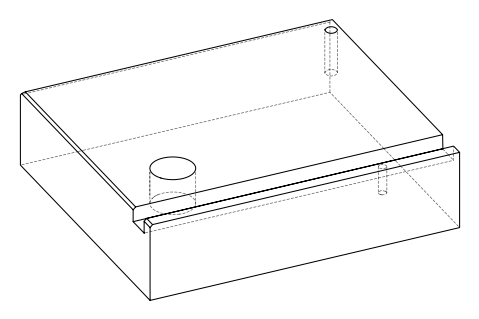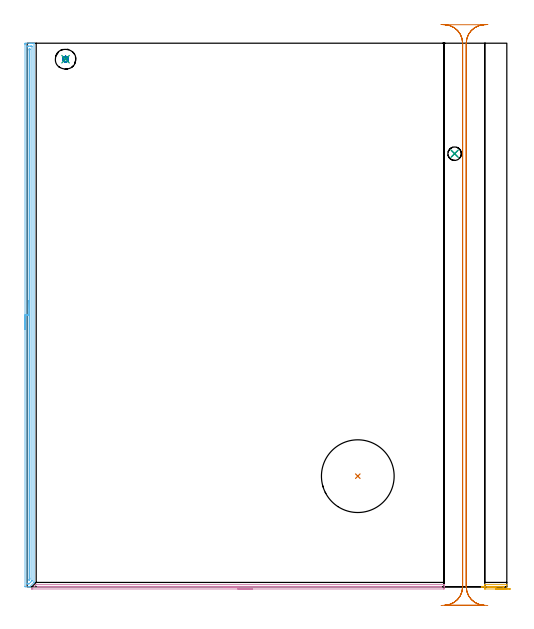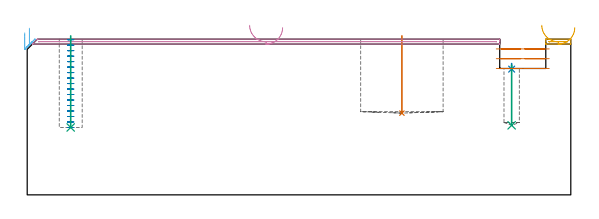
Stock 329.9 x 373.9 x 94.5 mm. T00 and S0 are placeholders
(PLAN: 9 operations, 6 tool changes, 21.3 min)
(1 INDEXABLE_INSERT_DRILL_BLIND_HOLE_FROM_SOLID | STEP1POCKET | NXT0302_038 | 0.19 min | 86982 mm3)
(2 SPOT_DRILL | STEP1POCKET_1 | NXT0321_9005460120000 | 0.03 min | 1896 mm3)
(3 DRILL_BLIND_HOLE_INTO_CENTER | STEP1POCKET_1 | NXT0301_064 | 0.15 min | 2301 mm3)
(4 AREA_MILL | FG_CHAMFER_SURFACE | UGT0205_001 | 4.65 min | 1295 mm3)
(5 AREA_MILL_1 | FG_CHAMFER_SURFACE_1 | UGT0205_001 | 0.38 min | 79 mm3)
(6 AREA_MILL_2 | FG_CHAMFER_SURFACE_2 | UGT0205_001 | 9.11 min | 7168 mm3)
(7 MILL_RECTANGULAR_SLOT | SLOT_RECTANGULAR | UGT0201_109 | Follow Part, ap 6.35, ae 75% | 5.23 min | 183756 mm3)
(8 MILL_BLIND_HOLE_FROM_SOLID_MATERIAL | STEP1POCKET_2 | NXT0201_010 | Spiral | 1.34 min | 8142 mm3)
(9 BORE_BLIND_HOLE | STEP1POCKET_2 | UGT0332_073 | 0.22 min | 0 mm3)
(TOOL NXT0302_038 | Index. Insert Drill 50mm [880-D5000L50-04] | D50 PA176 FL200 Z2)
(TOOL NXT0321_9005460120000 | NC Spot Drill, 142deg, 12mm, Carbide, Uncoated | D12 PA142 FL30 Z2)
(TOOL NXT0301_064 | Carbide Drill 9.3mm [860.1-0930-028A1-MM 2214] | D9.3 PA140 FL47 Z2)
(TOOL UGT0205_001 | Chamfer Mill 20 x 3 x 45 deg. | D20 FL50 Z2)
(TOOL UGT0201_109 | End Mill 25.4 mm | D25.4 FL25 Z2)
(TOOL NXT0201_010 | ENDMILL 10mm [2P460-1000-NA 1630] | D10 FL30 Z6)
(TOOL UGT0332_073 | 13.8 mm Rough Boring Bar | D13.8)
(OP 1 INDEXABLE_INSERT_DRILL_BLIND_HOLE_FROM_SOLID)
G17 G21 G94 G90
T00 M6
G54
G17 G0 G90 X227.4 Y76.1 S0 M3
G43 Z104.5 H1
G94 G81 G98 Z49.6 F250. R96.5
G80
M5
M2
(OP 2 SPOT_DRILL)
G17 G21 G94 G90
T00 M6
G54
G17 G0 G90 X294. Y297.9 S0 M3
G43 Z104.5 H0
G94 G81 G98 Z76.3 F250. R79.7
G80
M5
M2
(OP 3 DRILL_BLIND_HOLE_INTO_CENTER)
G17 G21 G94 G90
T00 M6
G54
G17 G0 G90 X294. Y297.9 S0 M3
G43 Z104.5 H1
G94 G81 G98 Z42.2 F250. R78.7
G80
M5
M2
(OP 4 AREA_MILL)
G17 G21 G94 G90
T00 M6
G54
G17 G0 G90 X155. Y-1.5 S1061 M3
G43 Z104.5 H0
Z101.5
G94 G1 X154.962 Z100.628 F250.
X154.848 Z99.764
X154.659 Z98.912
X154.397 Z98.08
X154.063 Z97.274
X153.66 Z96.5
X153.192 Z95.764
X152.66 Z95.072
X152.071 Z94.429
X151.428 Z93.84
X150.736 Z93.308
X150. Z92.84
X149.226 Z92.437
X148.42 Z92.103
X147.588 Z91.841
X146.736 Z91.652
X145.872 Z91.538
X145. Z91.5
X3.308
X3.225 Y-1.495 Z91.503
X3.218 Y-1.493 Z91.505
X3.225 Y-1.474 Z91.524
X5.936 Y1.237 Z94.236
X6.186 Y1.488 Z94.484
X6.19 Y1.491 Z94.487
X6.203 Y1.494 Z94.489
X6.501 Y1.5 Z94.5
X286.626
X286.79 Y1.497 Z94.488
X286.793 Y1.44 Z94.431
X286.8 Y1.027 Z94.027
Y0.695 Z93.694
Y0. Z92.995
Y-1.24 Z91.757
X286.798 Y-1.491 Z91.505
X286.322 Y-1.5 Z91.5
X145.
Y-0.086 Z92.914
X7.309 Y-0.085 Z92.915
X7.137 Y-0.083 Z92.917
X7.09 Y-0.08 Z92.92
X7.081 Y-0.078 Z92.922
X7.082 Y-0.075 Z92.925
X7.111 Y-0.042 Z92.958
X7.153 Y0. Z93.
X7.237 Y0.075 Z93.075
X7.314 Y0.08 Z93.08
X7.395 Y0.083 Z93.083
X8.203 Y0.086 Z93.086
X8.288
X284.478 Y0.085 Z93.085
X284.65 Y0.084 Z93.084
X284.764 Y0.08 Z93.08
X284.792 Y0.078 Z93.078
X284.795 Y0.074 Z93.074
X284.797 Y0.058 Z93.058
Y0. Z93.
X284.794 Y-0.05 Z92.95
X284.791 Y-0.071 Z92.929
X284.734 Y-0.079 Z92.921
X284.564 Y-0.084 Z92.916
X284.478 Y-0.085 Z92.915
X145. Y-0.086 Z92.914
X144.128 Z92.952
X143.264 Z93.066
X142.412 Z93.255
X141.58 Z93.517
X140.774 Z93.851
X140. Z94.254
X139.264 Z94.723
X138.572 Z95.254
X137.929 Z95.843
X137.34 Z96.486
X136.808 Z97.178
X136.34 Z97.914
X135.937 Z98.688
X135.603 Z99.494
X135.341 Z100.326
X135.152 Z101.178
X135.038 Z102.043
X135. Z102.914
G0 Z104.5
M5
M2
(OP 5 AREA_MILL_1)
G17 G21 G94 G90
T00 M6
G54
G17 G0 G90 X332.3 Y-1.5 S1061 M3
G43 Z104.5 H0
Z101.5
G94 G1 X332.262 Z100.628 F250.
X332.148 Z99.763
X331.959 Z98.912
X331.697 Z98.08
X331.363 Z97.274
X330.96 Z96.5
X330.491 Z95.764
X329.96 Z95.072
X329.371 Z94.429
X328.728 Z93.839
X328.036 Z93.308
X327.3 Z92.84
X326.526 Z92.437
X325.72 Z92.103
X324.888 Z91.841
X324.036 Z91.652
X323.172 Z91.538
X322.3 Z91.5
X315.071 Y-1.499 Z91.501
X314.77 Y-1.495 Z91.505
X314.701 Y-1.492 Z91.506
X314.7 Y1.308 Z94.306
X314.707 Y1.477 Z94.471
X314.71 Y1.496 Z94.49
X314.77 Y1.5 Z94.5
X329.83
X329.89 Y1.496 Z94.49
X329.893 Y1.477 Z94.471
X329.9 Y1.308 Z94.306
X329.899 Y-1.492 Z91.506
X329.83 Y-1.5 Z91.5
X322.3
Y-0.086 Z92.914
X317.07
X316.985
X316.9 Y-0.084 Z92.916
X316.731 Y-0.079 Z92.921
X316.709 Y-0.075 Z92.925
X316.705 Y-0.065 Z92.935
X316.702 Y-0.041 Z92.959
X316.704 Y0. Z93.
X316.709 Y0.066 Z93.066
X316.816 Y0.079 Z93.079
X316.902 Y0.084 Z93.084
X316.985 Y0.085 Z93.085
X327.615
X327.7 Y0.084 Z93.084
X327.869 Y0.079 Z93.079
X327.891 Y0.075 Z93.075
X327.895 Y0.065 Z93.065
X327.898 Y0.041 Z93.041
X327.896 Y0. Z93.
X327.89 Y-0.066 Z92.934
X327.784 Y-0.079 Z92.921
X327.698 Y-0.084 Z92.916
X327.615 Y-0.085 Z92.915
X326.814 Y-0.086 Z92.914
X322.3
X321.428 Z92.952
X320.564 Z93.066
X319.712 Z93.255
X318.88 Z93.517
X318.074 Z93.851
X317.3 Z94.254
X316.564 Z94.723
X315.872 Z95.254
X315.229 Z95.843
X314.64 Z96.486
X314.108 Z97.178
X313.64 Z97.914
X313.237 Z98.688
X312.903 Z99.494
X312.641 Z100.326
X312.452 Z101.178
X312.338 Z102.043
X312.3 Z102.914
G0 Z104.5
M5
M2
(OP 6 AREA_MILL_2)
G17 G21 G94 G90
T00 M6
G54
G17 G0 G90 X-1.5 Y176.95 S1061 M3
G43 Z104.5 H0
Z98.3
G94 G1 Y176.988 Z97.428 F250.
Y177.102 Z96.564
Y177.291 Z95.712
Y177.553 Z94.88
Y177.887 Z94.074
Y178.29 Z93.3
Y178.758 Z92.564
Y179.29 Z91.872
Y179.879 Z91.229
Y180.522 Z90.64
Y181.214 Z90.109
Y181.95 Z89.64
Y182.724 Z89.237
Y183.53 Z88.903
Y184.362 Z88.641
Y185.214 Z88.452
Y186.078 Z88.338
Y186.95 Z88.3
Y372.845
X-1.499 Y373.278 Z88.301
X-1.495 Y373.733 Z88.303
X-1.491 Y373.89 Z88.306
X-1.045 Y373.9 Z88.751
X1.6 Z91.394
X2.135 Z91.932
X2.482 Z92.278
X3.017 Z92.813
X3.363 Z93.158
X4.343 Z94.142
X4.695 Y373.893 Z94.486
X4.697 Y373.892 Z94.488
X4.7 Y373.724 Z94.5
Y3.303
X4.694 Y3.003 Z94.489
X4.69 Y2.989 Z94.486
X1.894 Y0.192 Z91.69
X1.725 Y0.027 Z91.521
X1.693 Y0.003 Z91.488
X1.521 Y0. Z91.32
X0.718 Z90.513
X-1.391 Z88.406
X-1.491 Y0.003 Z88.305
X-1.5 Y0.406 Z88.3
Y186.95
X-0.086 Z89.714
X-0.085 Y371.411 Z89.715
X-0.084 Y371.49 Z89.716
X-0.079 Y371.888 Z89.721
X0.318 Y371.897 Z90.118
X0.718 Y371.899 Z90.518
X1.196 Y371.9 Z90.996
X2.078 Z91.878
X2.482 Y371.899 Z92.282
X2.963 Y371.897 Z92.763
X3.183 Y371.89 Z92.983
X3.279 Y371.864 Z93.079
X3.284 Y371.57 Z93.084
X3.285 Y371.49 Z93.085
Y4.276
X3.284 Y4.197 Z93.084
X3.281 Y4.096 Z93.081
X3.279 Y4.049 Z93.079
X3.248 Y4.009 Z93.048
X3.121 Y3.876 Z92.921
X2.96 Y3.712 Z92.76
X2.554 Y3.303 Z92.354
X1.63 Y2.379 Z91.43
X1.6 Y2.35 Z91.4
X1.321 Y2.083 Z91.121
X1.24 Y2.01 Z91.04
X1.118 Y2.004 Z90.918
X0.718 Y2.002 Z90.518
X0.237 Y2.004 Z90.037
X0.017 Y2.01 Z89.817
X-0.079 Y2.036 Z89.721
X-0.084 Y2.33 Z89.716
X-0.085 Y2.41 Z89.715
X-0.086 Y186.95 Z89.714
X1.328 Z91.128
X1.329 Y369.084 Z91.129
X1.334 Y369.703 Z91.134
X1.335 Y369.839 Z91.135
X1.346 Y369.89 Z91.146
X1.41 Y369.896 Z91.21
X1.6 Y369.897 Z91.4
X1.794 Y369.894 Z91.594
X1.848 Y369.89 Z91.648
X1.865 Y369.883 Z91.665
X1.867 Y369.867 Z91.667
X1.87 Y369.795 Z91.67
X1.871 Y369.703 Z91.671
Y369.428
Y5.984
X1.87 Y5.711 Z91.67
X1.864 Y5.091 Z91.664
X1.739 Y4.95 Z91.539
X1.6 Y4.804 Z91.4
X1.456 Y4.659 Z91.256
X1.36 Y4.568 Z91.16
X1.335 Y4.546 Z91.135
X1.333 Y4.566 Z91.133
X1.331 Y4.632 Z91.131
X1.329 Y4.815 Z91.129
Y5.091
X1.328 Y186.95 Z91.128
Y187.822 Z91.167
Y188.686 Z91.28
Y189.538 Z91.469
Y190.37 Z91.732
Y191.176 Z92.065
Y191.95 Z92.468
Y192.686 Z92.937
Y193.378 Z93.468
Y194.021 Z94.057
Y194.61 Z94.701
Y195.142 Z95.393
Y195.61 Z96.128
Y196.013 Z96.902
Y196.347 Z97.708
Y196.609 Z98.54
Y196.798 Z99.392
Y196.912 Z100.257
Y196.95 Z101.128
G0 Z104.5
M5
M2
(OP 7 MILL_RECTANGULAR_SLOT)
G17 G21 G94 G90
T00 M6
G54
G17 G0 G90 X316.821 Y-12.876 S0 M3
G43 Z104.5 H0
Z88.567
G94 G1 X313.828 Y-12.67 F250.
G2 X302. Y0. R12.7 F500.
G1 Y373.9
G2 X313.828 Y386.57 R12.7
G1 Y386.6
X287.672
Y386.57
G2 X299.5 Y373.9 R12.7
G1 Y0.
G2 X287.672 Y-12.67 R12.7
G1 X284.679 Y-12.876 F250.
G0 Z104.5
X284.68 Y386.776
Z82.633
G1 X287.672 Y386.57
G2 X299.5 Y373.9 R12.7 F500.
G1 Y0.
G2 X287.304 Y-12.69 R12.7
G1 X314.196
G2 X302. Y0. R12.7
G1 Y373.9
G2 X313.828 Y386.57 R12.7
G1 X316.82 Y386.776 F250.
G0 X284.68 Z76.7
G1 X287.672 Y386.57
G2 X299.5 Y373.9 R12.7 F500.
G1 Y0.
G2 X287.304 Y-12.69 R12.7
G1 X314.196
G2 X302. Y0. R12.7
G1 Y373.9
G2 X313.828 Y386.57 R12.7
G1 X316.82 Y386.776 F250.
G0 Z104.5
M5
M2
(OP 8 MILL_BLIND_HOLE_FROM_SOLID_MATERIAL)
G17 G21 G94 G90
T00 M6
G54
G17 G0 G90 X26.4 Y362.9 S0 M3
G43 Z104.5 H1
Z94.171
G94 G3 X26.916 Y364.334 R0.81 F250.
X24.898 Y364.143 R1.434
X25.157 Y361.398 R1.95
X24.898 Y364.143 R-1.95
X25.027 Y362.77 R0.975
X26.4 Y362.9 R0.975
G0 Z90.841
G3 X26.916 Y364.334 R0.81
X24.898 Y364.143 R1.434
X25.157 Y361.398 R1.95
X24.898 Y364.143 R-1.95
X25.027 Y362.77 R0.975
X26.4 Y362.9 R0.975
G0 Z87.512
G3 X26.916 Y364.334 R0.81
X24.898 Y364.143 R1.434
X25.157 Y361.398 R1.95
X24.898 Y364.143 R-1.95
X25.027 Y362.77 R0.975
X26.4 Y362.9 R0.975
G0 Z84.182
G3 X26.916 Y364.334 R0.81
X24.898 Y364.143 R1.434
X25.157 Y361.398 R1.95
X24.898 Y364.143 R-1.95
X25.027 Y362.77 R0.975
X26.4 Y362.9 R0.975
G0 Z80.853
G3 X26.916 Y364.334 R0.81
X24.898 Y364.143 R1.434
X25.157 Y361.398 R1.95
X24.898 Y364.143 R-1.95
X25.027 Y362.77 R0.975
X26.4 Y362.9 R0.975
G0 Z77.524
G3 X26.916 Y364.334 R0.81
X24.898 Y364.143 R1.434
X25.157 Y361.398 R1.95
X24.898 Y364.143 R-1.95
X25.027 Y362.77 R0.975
X26.4 Y362.9 R0.975
G0 Z74.194
G3 X26.916 Y364.334 R0.81
X24.898 Y364.143 R1.434
X25.157 Y361.398 R1.95
X24.898 Y364.143 R-1.95
X25.027 Y362.77 R0.975
X26.4 Y362.9 R0.975
G0 Z70.865
G3 X26.916 Y364.334 R0.81
X24.898 Y364.143 R1.434
X25.157 Y361.398 R1.95
X24.898 Y364.143 R-1.95
X25.027 Y362.77 R0.975
X26.4 Y362.9 R0.975
G0 Z67.535
G3 X26.916 Y364.334 R0.81
X24.898 Y364.143 R1.434
X25.157 Y361.398 R1.95
X24.898 Y364.143 R-1.95
X25.027 Y362.77 R0.975
X26.4 Y362.9 R0.975
G0 Z64.206
G3 X26.916 Y364.334 R0.81
X24.898 Y364.143 R1.434
X25.157 Y361.398 R1.95
X24.898 Y364.143 R-1.95
X25.027 Y362.77 R0.975
X26.4 Y362.9 R0.975
G0 Z60.876
G3 X26.916 Y364.334 R0.81
X24.898 Y364.143 R1.434
X25.157 Y361.398 R1.95
X24.898 Y364.143 R-1.95
X25.027 Y362.77 R0.975
X26.4 Y362.9 R0.975
G0 Z57.547
G3 X26.916 Y364.334 R0.81
X24.898 Y364.143 R1.434
X25.157 Y361.398 R1.95
X24.898 Y364.143 R-1.95
X25.027 Y362.77 R0.975
X26.4 Y362.9 R0.975
G0 Z54.218
G3 X26.916 Y364.334 R0.81
X24.898 Y364.143 R1.434
X25.157 Y361.398 R1.95
X24.898 Y364.143 R-1.95
X25.027 Y362.77 R0.975
X26.4 Y362.9 R0.975
G0 Z50.888
G3 X26.916 Y364.334 R0.81
X24.898 Y364.143 R1.434
X25.157 Y361.398 R1.95
X24.898 Y364.143 R-1.95
X25.027 Y362.77 R0.975
X26.4 Y362.9 R0.975
G0 Z47.559
G3 X26.916 Y364.334 R0.81
X24.898 Y364.143 R1.434
X25.157 Y361.398 R1.95
X24.898 Y364.143 R-1.95
X25.027 Y362.77 R0.975
X26.4 Y362.9 R0.975
G0 Z44.229
G3 X26.916 Y364.334 R0.81
X24.898 Y364.143 R1.434
X25.157 Y361.398 R1.95
X24.898 Y364.143 R-1.95
X25.027 Y362.77 R0.975
X26.4 Y362.9 R0.975
G0 Z40.9
G3 X26.916 Y364.334 R0.81
X24.898 Y364.143 R1.434
X25.157 Y361.398 R1.95
X24.898 Y364.143 R-1.95
X25.027 Y362.77 R0.975
X26.4 Y362.9 R0.975
G0 Z104.5
M5
M2
(OP 9 BORE_BLIND_HOLE)
G17 G21 G94 G90
T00 M6
G54
G17 G0 G90 X26.4 Y362.9 S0 M3
G43 Z104.5 H0
G94 G85 G98 Z40.9 F250. R96.5
G80
M5
M2
